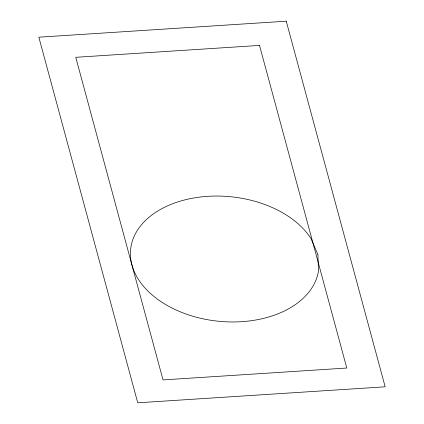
<?xml version="1.0" encoding="UTF-8"?>
<svg xmlns="http://www.w3.org/2000/svg" width="424" height="424" viewBox="0 0 424 424"><rect width="100%" height="100%" fill="white"/><g stroke="black" fill="none" stroke-linecap="round" stroke-linejoin="round"><path stroke-width="0.64" d="M286.248 21.2L38.838 37.195L137.752 402.8L385.162 386.805L286.248 21.2M259.504 45.421L75.748 57.304L163.023 379.909L346.784 368.027L259.504 45.421M317.915 254.67L310.988 238.564A94.589 62.551 5.8 0 0 159.398 210.039A94.589 62.551 5.8 0 0 183.131 312.944A94.589 62.551 5.8 0 0 318.488 271.079L317.915 254.67"/></g></svg>
